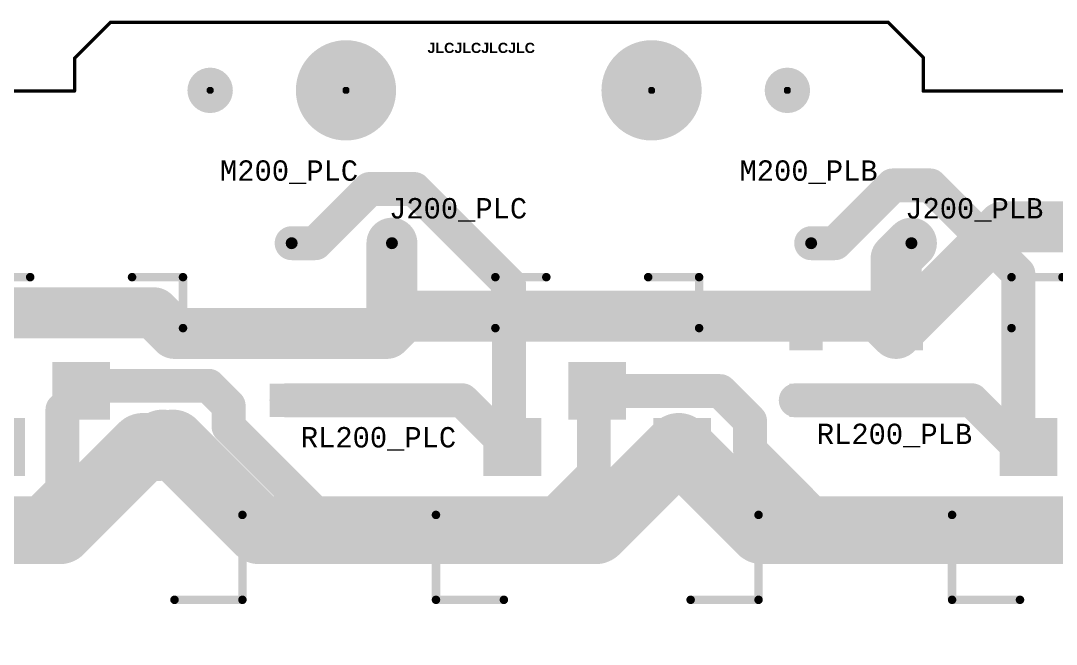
# Model space of a CAD drawing. Header units: inches. Extents: x -0.01 to 8.25, y -0.01 to 4.91.
# Drawn here: x 2.442 to 5.492, y 3.069 to 4.905 of the extents above; entities that cross this region are included whole.
import ezdxf

# ---------------------------------------------------------------- set-up
doc = ezdxf.new("R2010")
doc.units = ezdxf.units.IN
doc.header["$MEASUREMENT"] = 0
for name, color, linetype in [('Board', 6, 'Continuous'), ('Bottom Layer', 5, 'Continuous'), ('Bottom Solder', 6, 'Continuous'), ('Multi-Layer', 9, 'Continuous'), ('Pad Holes', 156, 'Continuous'), ('Top Layer', 1, 'Continuous'), ('Top Overlay', 2, 'Continuous'), ('Top Solder', 216, 'Continuous')]:
    doc.layers.add(name, color=color, linetype=linetype)
doc.styles.add('Arial_Bold', font='', dxfattribs={"height": 0.2})
doc.styles.add('Consolas', font='', dxfattribs={"height": 0.2})
doc.styles.get('Arial_Bold').set_extended_font_data('Arial', bold=True)
doc.styles.get('Consolas').set_extended_font_data('Consolas')

# ---------------------------------------------------------------- blocks, each defined once
blk = doc.blocks.new('G5RL_1A4_E_TV8_63')
at = {"layer": 'Bottom Layer'}
for points in [[(-0.0394, 0.0394), (0.0394, 0.0394), (0.0394, -0.0394), (-0.0394, -0.0394)], [(0.748, 0.0394), (0.8268, 0.0394), (0.8268, -0.0394), (0.748, -0.0394)], [(0.9449, 0.0394), (1.0236, 0.0394), (1.0236, -0.0394), (0.9449, -0.0394)], [(-0.0394, -0.2559), (0.0394, -0.2559), (0.0394, -0.3346), (-0.0394, -0.3346)], [(0.748, -0.2559), (0.8268, -0.2559), (0.8268, -0.3346), (0.748, -0.3346)], [(0.9449, -0.2559), (1.0236, -0.2559), (1.0236, -0.3346), (0.9449, -0.3346)]]:
    blk.add_hatch(color=5, dxfattribs=at).paths.add_polyline_path(points)
at = {"layer": 'Bottom Solder'}
for points in [[(-0.0494, 0.0494), (0.0494, 0.0494), (0.0494, -0.0494), (-0.0494, -0.0494)], [(0.738, 0.0494), (0.8368, 0.0494), (0.8368, -0.0494), (0.738, -0.0494)], [(0.9349, 0.0494), (1.0336, 0.0494), (1.0336, -0.0494), (0.9349, -0.0494)], [(-0.0494, -0.2459), (0.0494, -0.2459), (0.0494, -0.3446), (-0.0494, -0.3446)], [(0.738, -0.2459), (0.8368, -0.2459), (0.8368, -0.3446), (0.738, -0.3446)], [(0.9349, -0.2459), (1.0336, -0.2459), (1.0336, -0.3446), (0.9349, -0.3446)]]:
    blk.add_hatch(color=6, dxfattribs=at).paths.add_polyline_path(points)
at = {"layer": 'Multi-Layer'}
for points in [[(-0.0394, 0.0394), (0.0394, 0.0394), (0.0394, -0.0394), (-0.0394, -0.0394)], [(0.748, 0.0394), (0.8268, 0.0394), (0.8268, -0.0394), (0.748, -0.0394)], [(0.9449, 0.0394), (1.0236, 0.0394), (1.0236, -0.0394), (0.9449, -0.0394)], [(-0.0394, -0.2559), (0.0394, -0.2559), (0.0394, -0.3346), (-0.0394, -0.3346)], [(0.748, -0.2559), (0.8268, -0.2559), (0.8268, -0.3346), (0.748, -0.3346)], [(0.9449, -0.2559), (1.0236, -0.2559), (1.0236, -0.3346), (0.9449, -0.3346)]]:
    blk.add_hatch(color=9, dxfattribs=at).paths.add_polyline_path(points)
at = {"layer": 'Pad Holes'}
h = blk.add_hatch(color=7, dxfattribs=at)
edge = h.paths.add_edge_path()
edge.add_arc((0, 0), 0.0256, 0, 360)
h = blk.add_hatch(color=7, dxfattribs=at)
edge = h.paths.add_edge_path()
edge.add_arc((0.7874, 0), 0.0256, 0, 360)
h = blk.add_hatch(color=7, dxfattribs=at)
edge = h.paths.add_edge_path()
edge.add_arc((0.9843, 0), 0.0256, 0, 360)
h = blk.add_hatch(color=7, dxfattribs=at)
edge = h.paths.add_edge_path()
edge.add_arc((0, -0.2953), 0.0256, 0, 360)
h = blk.add_hatch(color=7, dxfattribs=at)
edge = h.paths.add_edge_path()
edge.add_arc((0.7874, -0.2953), 0.0256, 0, 360)
h = blk.add_hatch(color=7, dxfattribs=at)
edge = h.paths.add_edge_path()
edge.add_arc((0.9843, -0.2953), 0.0256, 0, 360)
at = {"layer": 'Top Layer'}
for points in [[(-0.0394, 0.0394), (0.0394, 0.0394), (0.0394, -0.0394), (-0.0394, -0.0394)], [(0.748, 0.0394), (0.8268, 0.0394), (0.8268, -0.0394), (0.748, -0.0394)], [(0.9449, 0.0394), (1.0236, 0.0394), (1.0236, -0.0394), (0.9449, -0.0394)], [(-0.0394, -0.2559), (0.0394, -0.2559), (0.0394, -0.3346), (-0.0394, -0.3346)], [(0.748, -0.2559), (0.8268, -0.2559), (0.8268, -0.3346), (0.748, -0.3346)], [(0.9449, -0.2559), (1.0236, -0.2559), (1.0236, -0.3346), (0.9449, -0.3346)]]:
    blk.add_hatch(color=1, dxfattribs=at).paths.add_polyline_path(points)
at = {"layer": 'Top Solder'}
for points in [[(-0.0494, 0.0494), (0.0494, 0.0494), (0.0494, -0.0494), (-0.0494, -0.0494)], [(0.738, 0.0494), (0.8368, 0.0494), (0.8368, -0.0494), (0.738, -0.0494)], [(0.9349, 0.0494), (1.0336, 0.0494), (1.0336, -0.0494), (0.9349, -0.0494)], [(-0.0494, -0.2459), (0.0494, -0.2459), (0.0494, -0.3446), (-0.0494, -0.3446)], [(0.738, -0.2459), (0.8368, -0.2459), (0.8368, -0.3446), (0.738, -0.3446)], [(0.9349, -0.2459), (1.0336, -0.2459), (1.0336, -0.3446), (0.9349, -0.3446)]]:
    blk.add_hatch(color=216, dxfattribs=at).paths.add_polyline_path(points)
blk = doc.blocks.new('G5RL_1A4_E_TV8_64')
at = {"layer": 'Bottom Layer'}
for points in [[(-0.0394, 0.0394), (0.0394, 0.0394), (0.0394, -0.0394), (-0.0394, -0.0394)], [(0.748, 0.0394), (0.8268, 0.0394), (0.8268, -0.0394), (0.748, -0.0394)], [(0.9449, 0.0394), (1.0236, 0.0394), (1.0236, -0.0394), (0.9449, -0.0394)], [(-0.0394, -0.2559), (0.0394, -0.2559), (0.0394, -0.3346), (-0.0394, -0.3346)], [(0.748, -0.2559), (0.8268, -0.2559), (0.8268, -0.3346), (0.748, -0.3346)], [(0.9449, -0.2559), (1.0236, -0.2559), (1.0236, -0.3346), (0.9449, -0.3346)]]:
    blk.add_hatch(color=5, dxfattribs=at).paths.add_polyline_path(points)
at = {"layer": 'Bottom Solder'}
for points in [[(-0.0494, 0.0494), (0.0494, 0.0494), (0.0494, -0.0494), (-0.0494, -0.0494)], [(0.738, 0.0494), (0.8368, 0.0494), (0.8368, -0.0494), (0.738, -0.0494)], [(0.9349, 0.0494), (1.0336, 0.0494), (1.0336, -0.0494), (0.9349, -0.0494)], [(-0.0494, -0.2459), (0.0494, -0.2459), (0.0494, -0.3446), (-0.0494, -0.3446)], [(0.738, -0.2459), (0.8368, -0.2459), (0.8368, -0.3446), (0.738, -0.3446)], [(0.9349, -0.2459), (1.0336, -0.2459), (1.0336, -0.3446), (0.9349, -0.3446)]]:
    blk.add_hatch(color=6, dxfattribs=at).paths.add_polyline_path(points)
at = {"layer": 'Multi-Layer'}
for points in [[(-0.0394, 0.0394), (0.0394, 0.0394), (0.0394, -0.0394), (-0.0394, -0.0394)], [(0.748, 0.0394), (0.8268, 0.0394), (0.8268, -0.0394), (0.748, -0.0394)], [(0.9449, 0.0394), (1.0236, 0.0394), (1.0236, -0.0394), (0.9449, -0.0394)], [(-0.0394, -0.2559), (0.0394, -0.2559), (0.0394, -0.3346), (-0.0394, -0.3346)], [(0.748, -0.2559), (0.8268, -0.2559), (0.8268, -0.3346), (0.748, -0.3346)], [(0.9449, -0.2559), (1.0236, -0.2559), (1.0236, -0.3346), (0.9449, -0.3346)]]:
    blk.add_hatch(color=9, dxfattribs=at).paths.add_polyline_path(points)
at = {"layer": 'Pad Holes'}
h = blk.add_hatch(color=7, dxfattribs=at)
edge = h.paths.add_edge_path()
edge.add_arc((0, 0), 0.0256, 0, 360)
h = blk.add_hatch(color=7, dxfattribs=at)
edge = h.paths.add_edge_path()
edge.add_arc((0.7874, 0), 0.0256, 0, 360)
h = blk.add_hatch(color=7, dxfattribs=at)
edge = h.paths.add_edge_path()
edge.add_arc((0.9843, 0), 0.0256, 0, 360)
h = blk.add_hatch(color=7, dxfattribs=at)
edge = h.paths.add_edge_path()
edge.add_arc((0, -0.2953), 0.0256, 0, 360)
h = blk.add_hatch(color=7, dxfattribs=at)
edge = h.paths.add_edge_path()
edge.add_arc((0.7874, -0.2953), 0.0256, 0, 360)
h = blk.add_hatch(color=7, dxfattribs=at)
edge = h.paths.add_edge_path()
edge.add_arc((0.9843, -0.2953), 0.0256, 0, 360)
at = {"layer": 'Top Layer'}
for points in [[(-0.0394, 0.0394), (0.0394, 0.0394), (0.0394, -0.0394), (-0.0394, -0.0394)], [(0.748, 0.0394), (0.8268, 0.0394), (0.8268, -0.0394), (0.748, -0.0394)], [(0.9449, 0.0394), (1.0236, 0.0394), (1.0236, -0.0394), (0.9449, -0.0394)], [(-0.0394, -0.2559), (0.0394, -0.2559), (0.0394, -0.3346), (-0.0394, -0.3346)], [(0.748, -0.2559), (0.8268, -0.2559), (0.8268, -0.3346), (0.748, -0.3346)], [(0.9449, -0.2559), (1.0236, -0.2559), (1.0236, -0.3346), (0.9449, -0.3346)]]:
    blk.add_hatch(color=1, dxfattribs=at).paths.add_polyline_path(points)
at = {"layer": 'Top Solder'}
for points in [[(-0.0494, 0.0494), (0.0494, 0.0494), (0.0494, -0.0494), (-0.0494, -0.0494)], [(0.738, 0.0494), (0.8368, 0.0494), (0.8368, -0.0494), (0.738, -0.0494)], [(0.9349, 0.0494), (1.0336, 0.0494), (1.0336, -0.0494), (0.9349, -0.0494)], [(-0.0494, -0.2459), (0.0494, -0.2459), (0.0494, -0.3446), (-0.0494, -0.3446)], [(0.738, -0.2459), (0.8368, -0.2459), (0.8368, -0.3446), (0.738, -0.3446)], [(0.9349, -0.2459), (1.0336, -0.2459), (1.0336, -0.3446), (0.9349, -0.3446)]]:
    blk.add_hatch(color=216, dxfattribs=at).paths.add_polyline_path(points)
blk = doc.blocks.new('GMOV_14___66')
at = {"layer": 'Bottom Layer'}
h = blk.add_hatch(color=5, dxfattribs=at)
edge = h.paths.add_edge_path()
edge.add_arc((0, 0), 0.0394, 0, 360)
h = blk.add_hatch(color=5, dxfattribs=at)
edge = h.paths.add_edge_path()
edge.add_arc((0.2953, 0), 0.0394, 0, 360)
at = {"layer": 'Bottom Solder'}
h = blk.add_hatch(color=6, dxfattribs=at)
edge = h.paths.add_edge_path()
edge.add_arc((0, 0), 0.0494, 0, 360)
h = blk.add_hatch(color=6, dxfattribs=at)
edge = h.paths.add_edge_path()
edge.add_arc((0.2953, 0), 0.0494, 0, 360)
at = {"layer": 'Multi-Layer'}
h = blk.add_hatch(color=9, dxfattribs=at)
edge = h.paths.add_edge_path()
edge.add_arc((0, 0), 0.0394, 0, 360)
h = blk.add_hatch(color=9, dxfattribs=at)
edge = h.paths.add_edge_path()
edge.add_arc((0.2953, 0), 0.0394, 0, 360)
at = {"layer": 'Pad Holes'}
h = blk.add_hatch(color=7, dxfattribs=at)
edge = h.paths.add_edge_path()
edge.add_arc((0, 0), 0.0177, 0, 360)
h = blk.add_hatch(color=7, dxfattribs=at)
edge = h.paths.add_edge_path()
edge.add_arc((0.2953, 0), 0.0177, 0, 360)
at = {"layer": 'Top Layer'}
h = blk.add_hatch(color=1, dxfattribs=at)
edge = h.paths.add_edge_path()
edge.add_arc((0, 0), 0.0394, 0, 360)
h = blk.add_hatch(color=1, dxfattribs=at)
edge = h.paths.add_edge_path()
edge.add_arc((0.2953, 0), 0.0394, 0, 360)
at = {"layer": 'Top Solder'}
h = blk.add_hatch(color=216, dxfattribs=at)
edge = h.paths.add_edge_path()
edge.add_arc((0, 0), 0.0494, 0, 360)
h = blk.add_hatch(color=216, dxfattribs=at)
edge = h.paths.add_edge_path()
edge.add_arc((0.2953, 0), 0.0494, 0, 360)
blk = doc.blocks.new('GMOV_14___67')
at = {"layer": 'Bottom Layer'}
h = blk.add_hatch(color=5, dxfattribs=at)
edge = h.paths.add_edge_path()
edge.add_arc((0, 0), 0.0394, 0, 360)
h = blk.add_hatch(color=5, dxfattribs=at)
edge = h.paths.add_edge_path()
edge.add_arc((0.2953, 0), 0.0394, 0, 360)
at = {"layer": 'Bottom Solder'}
h = blk.add_hatch(color=6, dxfattribs=at)
edge = h.paths.add_edge_path()
edge.add_arc((0, 0), 0.0494, 0, 360)
h = blk.add_hatch(color=6, dxfattribs=at)
edge = h.paths.add_edge_path()
edge.add_arc((0.2953, 0), 0.0494, 0, 360)
at = {"layer": 'Multi-Layer'}
h = blk.add_hatch(color=9, dxfattribs=at)
edge = h.paths.add_edge_path()
edge.add_arc((0, 0), 0.0394, 0, 360)
h = blk.add_hatch(color=9, dxfattribs=at)
edge = h.paths.add_edge_path()
edge.add_arc((0.2953, 0), 0.0394, 0, 360)
at = {"layer": 'Pad Holes'}
h = blk.add_hatch(color=7, dxfattribs=at)
edge = h.paths.add_edge_path()
edge.add_arc((0, 0), 0.0177, 0, 360)
h = blk.add_hatch(color=7, dxfattribs=at)
edge = h.paths.add_edge_path()
edge.add_arc((0.2953, 0), 0.0177, 0, 360)
at = {"layer": 'Top Layer'}
h = blk.add_hatch(color=1, dxfattribs=at)
edge = h.paths.add_edge_path()
edge.add_arc((0, 0), 0.0394, 0, 360)
h = blk.add_hatch(color=1, dxfattribs=at)
edge = h.paths.add_edge_path()
edge.add_arc((0.2953, 0), 0.0394, 0, 360)
at = {"layer": 'Top Solder'}
h = blk.add_hatch(color=216, dxfattribs=at)
edge = h.paths.add_edge_path()
edge.add_arc((0, 0), 0.0494, 0, 360)
h = blk.add_hatch(color=216, dxfattribs=at)
edge = h.paths.add_edge_path()
edge.add_arc((0.2953, 0), 0.0494, 0, 360)
blk = doc.blocks.new('3_213598_2_68')
at = {"layer": 'Bottom Layer'}
for points in [[(-0.325, 0.075), (-0.175, 0.075), (-0.175, -0.075), (-0.325, -0.075)], [(0.175, 0.075), (0.325, 0.075), (0.325, -0.075), (0.175, -0.075)], [(-0.075, -0.09), (0.075, -0.09), (0.075, -0.24), (-0.075, -0.24)]]:
    blk.add_hatch(color=5, dxfattribs=at).paths.add_polyline_path(points)
at = {"layer": 'Bottom Solder'}
for points in [[(-0.335, 0.085), (-0.165, 0.085), (-0.165, -0.085), (-0.335, -0.085)], [(0.165, 0.085), (0.335, 0.085), (0.335, -0.085), (0.165, -0.085)], [(-0.085, -0.08), (0.085, -0.08), (0.085, -0.25), (-0.085, -0.25)]]:
    blk.add_hatch(color=6, dxfattribs=at).paths.add_polyline_path(points)
at = {"layer": 'Multi-Layer'}
for points in [[(-0.325, 0.075), (-0.175, 0.075), (-0.175, -0.075), (-0.325, -0.075)], [(0.175, 0.075), (0.325, 0.075), (0.325, -0.075), (0.175, -0.075)], [(-0.075, -0.09), (0.075, -0.09), (0.075, -0.24), (-0.075, -0.24)]]:
    blk.add_hatch(color=9, dxfattribs=at).paths.add_polyline_path(points)
at = {"layer": 'Pad Holes'}
h = blk.add_hatch(color=7, dxfattribs=at)
edge = h.paths.add_edge_path()
edge.add_arc((-0.25, 0), 0.04921, 0, 360)
h = blk.add_hatch(color=7, dxfattribs=at)
edge = h.paths.add_edge_path()
edge.add_arc((0.25, 0), 0.04921, 0, 360)
h = blk.add_hatch(color=7, dxfattribs=at)
edge = h.paths.add_edge_path()
edge.add_arc((0, -0.165), 0.04921, 0, 360)
at = {"layer": 'Top Layer'}
for points in [[(-0.325, 0.075), (-0.175, 0.075), (-0.175, -0.075), (-0.325, -0.075)], [(0.175, 0.075), (0.325, 0.075), (0.325, -0.075), (0.175, -0.075)], [(-0.075, -0.09), (0.075, -0.09), (0.075, -0.24), (-0.075, -0.24)]]:
    blk.add_hatch(color=1, dxfattribs=at).paths.add_polyline_path(points)
at = {"layer": 'Top Solder'}
for points in [[(-0.335, 0.085), (-0.165, 0.085), (-0.165, -0.085), (-0.335, -0.085)], [(0.165, 0.085), (0.335, 0.085), (0.335, -0.085), (0.165, -0.085)], [(-0.085, -0.08), (0.085, -0.08), (0.085, -0.25), (-0.085, -0.25)]]:
    blk.add_hatch(color=216, dxfattribs=at).paths.add_polyline_path(points)
at = {"layer": 'Top Overlay'}
for points in [[(-0.475, 0.45, 0.025, 0.025, 0), (-0.475, 0.2, 0.025, 0.025, 0)], [(-0.275, 0.45, 0.025, 0.025, 0), (-0.475, 0.45, 0.025, 0.025, 0)], [(0.475, 0.45, 0.025, 0.025, 0), (0.275, 0.45, 0.025, 0.025, 0)], [(0.475, 0.45, 0.025, 0.025, 0), (0.475, 0.2, 0.025, 0.025, 0)], [(-0.3, -0.35, 0.025, 0.025, 0), (-0.3, -0.5, 0.025, 0.025, 0)], [(0.3, -0.35, 0.025, 0.025, 0), (0.3, -0.5, 0.025, 0.025, 0)], [(-0.15, -0.5, 0.025, 0.025, 0), (-0.3, -0.5, 0.025, 0.025, 0)], [(0.3, -0.5, 0.025, 0.025, 0), (0.15, -0.5, 0.025, 0.025, 0)]]:
    blk.add_lwpolyline(points, format="xyseb", dxfattribs=at)
for points in [[(-0.48125, 0.45, 0.0125, 0.0125, 1), (-0.46875, 0.45, 0.0125, 0.0125, 1)], [(-0.48125, 0.45, 0.0125, 0.0125, 1), (-0.46875, 0.45, 0.0125, 0.0125, 1)], [(-0.28125, 0.45, 0.0125, 0.0125, 1), (-0.26875, 0.45, 0.0125, 0.0125, 1)], [(0.26875, 0.45, 0.0125, 0.0125, 1), (0.28125, 0.45, 0.0125, 0.0125, 1)], [(0.46875, 0.45, 0.0125, 0.0125, 1), (0.48125, 0.45, 0.0125, 0.0125, 1)], [(0.46875, 0.45, 0.0125, 0.0125, 1), (0.48125, 0.45, 0.0125, 0.0125, 1)], [(-0.48125, 0.2, 0.0125, 0.0125, 1), (-0.46875, 0.2, 0.0125, 0.0125, 1)], [(0.46875, 0.2, 0.0125, 0.0125, 1), (0.48125, 0.2, 0.0125, 0.0125, 1)], [(-0.30625, -0.35, 0.0125, 0.0125, 1), (-0.29375, -0.35, 0.0125, 0.0125, 1)], [(0.29375, -0.35, 0.0125, 0.0125, 1), (0.30625, -0.35, 0.0125, 0.0125, 1)], [(-0.30625, -0.5, 0.0125, 0.0125, 1), (-0.29375, -0.5, 0.0125, 0.0125, 1)], [(-0.30625, -0.5, 0.0125, 0.0125, 1), (-0.29375, -0.5, 0.0125, 0.0125, 1)], [(-0.15625, -0.5, 0.0125, 0.0125, 1), (-0.14375, -0.5, 0.0125, 0.0125, 1)], [(0.14375, -0.5, 0.0125, 0.0125, 1), (0.15625, -0.5, 0.0125, 0.0125, 1)], [(0.29375, -0.5, 0.0125, 0.0125, 1), (0.30625, -0.5, 0.0125, 0.0125, 1)], [(0.29375, -0.5, 0.0125, 0.0125, 1), (0.30625, -0.5, 0.0125, 0.0125, 1)]]:
    blk.add_lwpolyline(points, format="xyseb", close=True, dxfattribs=at)
blk = doc.blocks.new('3_213598_2_69')
at = {"layer": 'Bottom Layer'}
for points in [[(-0.325, 0.075), (-0.175, 0.075), (-0.175, -0.075), (-0.325, -0.075)], [(0.175, 0.075), (0.325, 0.075), (0.325, -0.075), (0.175, -0.075)], [(-0.075, -0.09), (0.075, -0.09), (0.075, -0.24), (-0.075, -0.24)]]:
    blk.add_hatch(color=5, dxfattribs=at).paths.add_polyline_path(points)
at = {"layer": 'Bottom Solder'}
for points in [[(-0.335, 0.085), (-0.165, 0.085), (-0.165, -0.085), (-0.335, -0.085)], [(0.165, 0.085), (0.335, 0.085), (0.335, -0.085), (0.165, -0.085)], [(-0.085, -0.08), (0.085, -0.08), (0.085, -0.25), (-0.085, -0.25)]]:
    blk.add_hatch(color=6, dxfattribs=at).paths.add_polyline_path(points)
at = {"layer": 'Multi-Layer'}
for points in [[(-0.325, 0.075), (-0.175, 0.075), (-0.175, -0.075), (-0.325, -0.075)], [(0.175, 0.075), (0.325, 0.075), (0.325, -0.075), (0.175, -0.075)], [(-0.075, -0.09), (0.075, -0.09), (0.075, -0.24), (-0.075, -0.24)]]:
    blk.add_hatch(color=9, dxfattribs=at).paths.add_polyline_path(points)
at = {"layer": 'Pad Holes'}
h = blk.add_hatch(color=7, dxfattribs=at)
edge = h.paths.add_edge_path()
edge.add_arc((-0.25, 0), 0.04921, 0, 360)
h = blk.add_hatch(color=7, dxfattribs=at)
edge = h.paths.add_edge_path()
edge.add_arc((0.25, 0), 0.04921, 0, 360)
h = blk.add_hatch(color=7, dxfattribs=at)
edge = h.paths.add_edge_path()
edge.add_arc((0, -0.165), 0.04921, 0, 360)
at = {"layer": 'Top Layer'}
for points in [[(-0.325, 0.075), (-0.175, 0.075), (-0.175, -0.075), (-0.325, -0.075)], [(0.175, 0.075), (0.325, 0.075), (0.325, -0.075), (0.175, -0.075)], [(-0.075, -0.09), (0.075, -0.09), (0.075, -0.24), (-0.075, -0.24)]]:
    blk.add_hatch(color=1, dxfattribs=at).paths.add_polyline_path(points)
at = {"layer": 'Top Solder'}
for points in [[(-0.335, 0.085), (-0.165, 0.085), (-0.165, -0.085), (-0.335, -0.085)], [(0.165, 0.085), (0.335, 0.085), (0.335, -0.085), (0.165, -0.085)], [(-0.085, -0.08), (0.085, -0.08), (0.085, -0.25), (-0.085, -0.25)]]:
    blk.add_hatch(color=216, dxfattribs=at).paths.add_polyline_path(points)
at = {"layer": 'Top Overlay'}
for points in [[(-0.275, 0.45, 0.025, 0.025, 0), (-0.475, 0.45, 0.025, 0.025, 0)], [(-0.475, 0.45, 0.025, 0.025, 0), (-0.475, 0.2, 0.025, 0.025, 0)], [(0.475, 0.45, 0.025, 0.025, 0), (0.275, 0.45, 0.025, 0.025, 0)], [(0.475, 0.45, 0.025, 0.025, 0), (0.475, 0.2, 0.025, 0.025, 0)], [(-0.3, -0.35, 0.025, 0.025, 0), (-0.3, -0.5, 0.025, 0.025, 0)], [(0.3, -0.35, 0.025, 0.025, 0), (0.3, -0.5, 0.025, 0.025, 0)], [(-0.15, -0.5, 0.025, 0.025, 0), (-0.3, -0.5, 0.025, 0.025, 0)], [(0.3, -0.5, 0.025, 0.025, 0), (0.15, -0.5, 0.025, 0.025, 0)]]:
    blk.add_lwpolyline(points, format="xyseb", dxfattribs=at)
for points in [[(-0.48125, 0.45, 0.0125, 0.0125, 1), (-0.46875, 0.45, 0.0125, 0.0125, 1)], [(-0.48125, 0.45, 0.0125, 0.0125, 1), (-0.46875, 0.45, 0.0125, 0.0125, 1)], [(-0.28125, 0.45, 0.0125, 0.0125, 1), (-0.26875, 0.45, 0.0125, 0.0125, 1)], [(0.26875, 0.45, 0.0125, 0.0125, 1), (0.28125, 0.45, 0.0125, 0.0125, 1)], [(0.46875, 0.45, 0.0125, 0.0125, 1), (0.48125, 0.45, 0.0125, 0.0125, 1)], [(0.46875, 0.45, 0.0125, 0.0125, 1), (0.48125, 0.45, 0.0125, 0.0125, 1)], [(-0.48125, 0.2, 0.0125, 0.0125, 1), (-0.46875, 0.2, 0.0125, 0.0125, 1)], [(0.46875, 0.2, 0.0125, 0.0125, 1), (0.48125, 0.2, 0.0125, 0.0125, 1)], [(-0.30625, -0.35, 0.0125, 0.0125, 1), (-0.29375, -0.35, 0.0125, 0.0125, 1)], [(0.29375, -0.35, 0.0125, 0.0125, 1), (0.30625, -0.35, 0.0125, 0.0125, 1)], [(-0.30625, -0.5, 0.0125, 0.0125, 1), (-0.29375, -0.5, 0.0125, 0.0125, 1)], [(-0.30625, -0.5, 0.0125, 0.0125, 1), (-0.29375, -0.5, 0.0125, 0.0125, 1)], [(-0.15625, -0.5, 0.0125, 0.0125, 1), (-0.14375, -0.5, 0.0125, 0.0125, 1)], [(0.14375, -0.5, 0.0125, 0.0125, 1), (0.15625, -0.5, 0.0125, 0.0125, 1)], [(0.29375, -0.5, 0.0125, 0.0125, 1), (0.30625, -0.5, 0.0125, 0.0125, 1)], [(0.29375, -0.5, 0.0125, 0.0125, 1), (0.30625, -0.5, 0.0125, 0.0125, 1)]]:
    blk.add_lwpolyline(points, format="xyseb", close=True, dxfattribs=at)
blk = doc.blocks.new('3_213598_2_70')
at = {"layer": 'Bottom Layer'}
for points in [[(-0.325, 0.075), (-0.175, 0.075), (-0.175, -0.075), (-0.325, -0.075)], [(0.175, 0.075), (0.325, 0.075), (0.325, -0.075), (0.175, -0.075)], [(-0.075, -0.09), (0.075, -0.09), (0.075, -0.24), (-0.075, -0.24)]]:
    blk.add_hatch(color=5, dxfattribs=at).paths.add_polyline_path(points)
at = {"layer": 'Bottom Solder'}
for points in [[(-0.335, 0.085), (-0.165, 0.085), (-0.165, -0.085), (-0.335, -0.085)], [(0.165, 0.085), (0.335, 0.085), (0.335, -0.085), (0.165, -0.085)], [(-0.085, -0.08), (0.085, -0.08), (0.085, -0.25), (-0.085, -0.25)]]:
    blk.add_hatch(color=6, dxfattribs=at).paths.add_polyline_path(points)
at = {"layer": 'Multi-Layer'}
for points in [[(-0.325, 0.075), (-0.175, 0.075), (-0.175, -0.075), (-0.325, -0.075)], [(0.175, 0.075), (0.325, 0.075), (0.325, -0.075), (0.175, -0.075)], [(-0.075, -0.09), (0.075, -0.09), (0.075, -0.24), (-0.075, -0.24)]]:
    blk.add_hatch(color=9, dxfattribs=at).paths.add_polyline_path(points)
at = {"layer": 'Pad Holes'}
h = blk.add_hatch(color=7, dxfattribs=at)
edge = h.paths.add_edge_path()
edge.add_arc((-0.25, 0), 0.04921, 0, 360)
h = blk.add_hatch(color=7, dxfattribs=at)
edge = h.paths.add_edge_path()
edge.add_arc((0.25, 0), 0.04921, 0, 360)
h = blk.add_hatch(color=7, dxfattribs=at)
edge = h.paths.add_edge_path()
edge.add_arc((0, -0.165), 0.04921, 0, 360)
at = {"layer": 'Top Layer'}
for points in [[(-0.325, 0.075), (-0.175, 0.075), (-0.175, -0.075), (-0.325, -0.075)], [(0.175, 0.075), (0.325, 0.075), (0.325, -0.075), (0.175, -0.075)], [(-0.075, -0.09), (0.075, -0.09), (0.075, -0.24), (-0.075, -0.24)]]:
    blk.add_hatch(color=1, dxfattribs=at).paths.add_polyline_path(points)
at = {"layer": 'Top Solder'}
for points in [[(-0.335, 0.085), (-0.165, 0.085), (-0.165, -0.085), (-0.335, -0.085)], [(0.165, 0.085), (0.335, 0.085), (0.335, -0.085), (0.165, -0.085)], [(-0.085, -0.08), (0.085, -0.08), (0.085, -0.25), (-0.085, -0.25)]]:
    blk.add_hatch(color=216, dxfattribs=at).paths.add_polyline_path(points)
at = {"layer": 'Top Overlay'}
for points in [[(-0.475, 0.45, 0.025, 0.025, 0), (-0.475, 0.2, 0.025, 0.025, 0)], [(-0.275, 0.45, 0.025, 0.025, 0), (-0.475, 0.45, 0.025, 0.025, 0)], [(0.475, 0.45, 0.025, 0.025, 0), (0.275, 0.45, 0.025, 0.025, 0)], [(0.475, 0.45, 0.025, 0.025, 0), (0.475, 0.2, 0.025, 0.025, 0)], [(-0.3, -0.35, 0.025, 0.025, 0), (-0.3, -0.5, 0.025, 0.025, 0)], [(0.3, -0.35, 0.025, 0.025, 0), (0.3, -0.5, 0.025, 0.025, 0)], [(-0.15, -0.5, 0.025, 0.025, 0), (-0.3, -0.5, 0.025, 0.025, 0)], [(0.3, -0.5, 0.025, 0.025, 0), (0.15, -0.5, 0.025, 0.025, 0)]]:
    blk.add_lwpolyline(points, format="xyseb", dxfattribs=at)
for points in [[(-0.48125, 0.45, 0.0125, 0.0125, 1), (-0.46875, 0.45, 0.0125, 0.0125, 1)], [(-0.48125, 0.45, 0.0125, 0.0125, 1), (-0.46875, 0.45, 0.0125, 0.0125, 1)], [(-0.28125, 0.45, 0.0125, 0.0125, 1), (-0.26875, 0.45, 0.0125, 0.0125, 1)], [(0.26875, 0.45, 0.0125, 0.0125, 1), (0.28125, 0.45, 0.0125, 0.0125, 1)], [(0.46875, 0.45, 0.0125, 0.0125, 1), (0.48125, 0.45, 0.0125, 0.0125, 1)], [(0.46875, 0.45, 0.0125, 0.0125, 1), (0.48125, 0.45, 0.0125, 0.0125, 1)], [(-0.48125, 0.2, 0.0125, 0.0125, 1), (-0.46875, 0.2, 0.0125, 0.0125, 1)], [(0.46875, 0.2, 0.0125, 0.0125, 1), (0.48125, 0.2, 0.0125, 0.0125, 1)], [(-0.30625, -0.35, 0.0125, 0.0125, 1), (-0.29375, -0.35, 0.0125, 0.0125, 1)], [(0.29375, -0.35, 0.0125, 0.0125, 1), (0.30625, -0.35, 0.0125, 0.0125, 1)], [(-0.30625, -0.5, 0.0125, 0.0125, 1), (-0.29375, -0.5, 0.0125, 0.0125, 1)], [(-0.30625, -0.5, 0.0125, 0.0125, 1), (-0.29375, -0.5, 0.0125, 0.0125, 1)], [(-0.15625, -0.5, 0.0125, 0.0125, 1), (-0.14375, -0.5, 0.0125, 0.0125, 1)], [(0.14375, -0.5, 0.0125, 0.0125, 1), (0.15625, -0.5, 0.0125, 0.0125, 1)], [(0.29375, -0.5, 0.0125, 0.0125, 1), (0.30625, -0.5, 0.0125, 0.0125, 1)], [(0.29375, -0.5, 0.0125, 0.0125, 1), (0.30625, -0.5, 0.0125, 0.0125, 1)]]:
    blk.add_lwpolyline(points, format="xyseb", close=True, dxfattribs=at)

msp = doc.modelspace()

# ---------------------------------------------------------------- hatches: boundary and pattern name
at = {"layer": 'Bottom Solder'}
for points in [[(3.005, 4.71), (2.995, 4.71), (2.99, 4.705), (2.99, 4.695), (2.995, 4.69), (3.005, 4.69), (3.01, 4.695), (3.01, 4.705)], [(3.405, 4.71), (3.395, 4.71), (3.39, 4.705), (3.39, 4.695), (3.395, 4.69), (3.405, 4.69), (3.41, 4.695), (3.41, 4.705)], [(4.305, 4.71), (4.295, 4.71), (4.29, 4.705), (4.29, 4.695), (4.295, 4.69), (4.305, 4.69), (4.31, 4.695), (4.31, 4.705)], [(4.705, 4.71), (4.695, 4.71), (4.69, 4.705), (4.69, 4.695), (4.695, 4.69), (4.705, 4.69), (4.71, 4.695), (4.71, 4.705)]]:
    msp.add_hatch(color=6, dxfattribs=at).paths.add_polyline_path(points)
at = {"layer": 'Pad Holes'}
h = msp.add_hatch(color=7, dxfattribs=at)
edge = h.paths.add_edge_path()
edge.add_arc((3.4, 4.7), 0.1476, 0, 360)
h = msp.add_hatch(color=7, dxfattribs=at)
edge = h.paths.add_edge_path()
edge.add_arc((4.3, 4.7), 0.1476, 0, 360)
h = msp.add_hatch(color=7, dxfattribs=at)
edge = h.paths.add_edge_path()
edge.add_arc((3, 4.7), 0.0669, 0, 360)
h = msp.add_hatch(color=7, dxfattribs=at)
edge = h.paths.add_edge_path()
edge.add_arc((4.7, 4.7), 0.0669, 0, 360)
at = {"layer": 'Top Solder'}
for points in [[(3.005, 4.71), (2.995, 4.71), (2.99, 4.705), (2.99, 4.695), (2.995, 4.69), (3.005, 4.69), (3.01, 4.695), (3.01, 4.705)], [(3.405, 4.71), (3.395, 4.71), (3.39, 4.705), (3.39, 4.695), (3.395, 4.69), (3.405, 4.69), (3.41, 4.695), (3.41, 4.705)], [(4.305, 4.71), (4.295, 4.71), (4.29, 4.705), (4.29, 4.695), (4.295, 4.69), (4.305, 4.69), (4.31, 4.695), (4.31, 4.705)], [(4.705, 4.71), (4.695, 4.71), (4.69, 4.705), (4.69, 4.695), (4.695, 4.69), (4.705, 4.69), (4.71, 4.695), (4.71, 4.705)]]:
    msp.add_hatch(color=216, dxfattribs=at).paths.add_polyline_path(points)

# ---------------------------------------------------------------- linework, layer by layer
at = {"layer": 'Board'}
for points in [[(2.6006, 4.7945, 0.01, 0.01, 0), (2.7061, 4.9, 0.01, 0.01, 0)], [(2.7061, 4.9, 0.01, 0.01, 0), (4.997, 4.9, 0.01, 0.01, 0)], [(4.997, 4.9, 0.01, 0.01, 0), (5.1, 4.797, 0.01, 0.01, 0)], [(2.6006, 4.6984, 0.01, 0.01, 0), (2.6006, 4.7945, 0.01, 0.01, 0)], [(5.1, 4.6978, 0.01, 0.01, 0), (5.1, 4.797, 0.01, 0.01, 0)], [(2.1, 4.6978, 0.01, 0.01, 0), (2.6, 4.6978, 0.01, 0.01, 0)], [(2.6, 4.6978, 0.01, 0.01, 0), (2.6006, 4.6984, 0.01, 0.01, 0)], [(5.1, 4.6978, 0.01, 0.01, 0), (5.6, 4.6978, 0.01, 0.01, 0)]]:
    msp.add_lwpolyline(points, format="xyseb", dxfattribs=at)
for points in [[(2.7036, 4.9, 0.005, 0.005, 1), (2.7086, 4.9, 0.005, 0.005, 1)], [(2.7036, 4.9, 0.005, 0.005, 1), (2.7086, 4.9, 0.005, 0.005, 1)], [(4.9945, 4.9, 0.005, 0.005, 1), (4.9995, 4.9, 0.005, 0.005, 1)], [(4.9945, 4.9, 0.005, 0.005, 1), (4.9995, 4.9, 0.005, 0.005, 1)], [(2.5981, 4.7945, 0.005, 0.005, 1), (2.6031, 4.7945, 0.005, 0.005, 1)], [(2.5981, 4.7945, 0.005, 0.005, 1), (2.6031, 4.7945, 0.005, 0.005, 1)], [(5.0975, 4.797, 0.005, 0.005, 1), (5.1025, 4.797, 0.005, 0.005, 1)], [(5.0975, 4.797, 0.005, 0.005, 1), (5.1025, 4.797, 0.005, 0.005, 1)], [(2.5975, 4.6978, 0.005, 0.005, 1), (2.6025, 4.6978, 0.005, 0.005, 1)], [(2.5975, 4.6978, 0.005, 0.005, 1), (2.6025, 4.6978, 0.005, 0.005, 1)], [(2.5981, 4.6984, 0.005, 0.005, 1), (2.6031, 4.6984, 0.005, 0.005, 1)], [(2.5981, 4.6984, 0.005, 0.005, 1), (2.6031, 4.6984, 0.005, 0.005, 1)], [(5.0975, 4.6978, 0.005, 0.005, 1), (5.1025, 4.6978, 0.005, 0.005, 1)], [(5.0975, 4.6978, 0.005, 0.005, 1), (5.1025, 4.6978, 0.005, 0.005, 1)]]:
    msp.add_lwpolyline(points, format="xyseb", close=True, dxfattribs=at)
at = {"layer": 'Bottom Layer'}
for points in [[(5.02, 3.9843, 0.15, 0.15, 0), (5.3335, 4.2978, 0.15, 0.15, 0)], [(5.3335, 4.2978, 0.15, 0.15, 0), (6.3761, 4.2978, 0.15, 0.15, 0)], [(3.5353, 3.9995, 0.15, 0.15, 0), (3.5353, 4.25, 0.15, 0.15, 0)], [(5.02, 4.2047, 0.15, 0.15, 0), (5.0653, 4.25, 0.15, 0.15, 0)], [(5.02, 3.9843, 0.15, 0.15, 0), (5.02, 4.2047, 0.15, 0.15, 0)], [(2.0707, 4.045, 0.15, 0.15, 0), (2.8345, 4.045, 0.15, 0.15, 0)], [(2.8345, 4.045, 0.15, 0.15, 0), (2.8952, 3.9843, 0.15, 0.15, 0)], [(3.5353, 3.9995, 0.15, 0.15, 0), (3.5707, 4.035, 0.15, 0.15, 0)], [(3.5707, 4.035, 0.15, 0.15, 0), (4.9693, 4.035, 0.15, 0.15, 0)], [(4.9693, 4.035, 0.15, 0.15, 0), (5.02, 3.9843, 0.15, 0.15, 0)], [(2.8952, 3.9843, 0.15, 0.15, 0), (3.2247, 3.9843, 0.15, 0.15, 0)], [(3.2247, 3.9843, 0.15, 0.15, 0), (3.52, 3.9843, 0.15, 0.15, 0)], [(3.52, 3.9843, 0.15, 0.15, 0), (3.5353, 3.9995, 0.15, 0.15, 0)], [(3.2247, 3.7874, 0.1, 0.1, 0), (3.52, 3.7874, 0.1, 0.1, 0)], [(3.52, 3.7874, 0.1, 0.1, 0), (3.7426, 3.7874, 0.1, 0.1, 0)], [(3.7426, 3.7874, 0.1, 0.1, 0), (3.88, 3.65, 0.1, 0.1, 0)], [(4.7247, 3.7874, 0.1, 0.1, 0), (5.02, 3.7874, 0.1, 0.1, 0)], [(5.02, 3.7874, 0.1, 0.1, 0), (5.2434, 3.7874, 0.1, 0.1, 0)], [(5.2434, 3.7874, 0.1, 0.1, 0), (5.38, 3.6508, 0.1, 0.1, 0)], [(2.85, 3.65, 0.2, 0.2, 0), (2.86, 3.66, 0.2, 0.2, 0)], [(2.89, 3.66, 0.2, 0.2, 0), (3.145, 3.405, 0.2, 0.2, 0)], [(2.5571, 3.405, 0.2, 0.2, 0), (2.8021, 3.65, 0.2, 0.2, 0)], [(2.8021, 3.65, 0.2, 0.2, 0), (2.85, 3.65, 0.2, 0.2, 0)], [(4.135, 3.405, 0.2, 0.2, 0), (4.38, 3.65, 0.2, 0.2, 0)], [(4.38, 3.65, 0.2, 0.2, 0), (4.625, 3.405, 0.2, 0.2, 0)], [(1.778, 3.405, 0.2, 0.2, 0), (2.5571, 3.405, 0.2, 0.2, 0)], [(3.145, 3.405, 0.2, 0.2, 0), (4.135, 3.405, 0.2, 0.2, 0)], [(4.625, 3.405, 0.2, 0.2, 0), (5.6342, 3.405, 0.2, 0.2, 0)]]:
    msp.add_lwpolyline(points, format="xyseb", dxfattribs=at)
for points in [[(5.296, 4.2978, 0.075, 0.075, 1), (5.371, 4.2978, 0.075, 0.075, 1)], [(5.296, 4.2978, 0.075, 0.075, 1), (5.371, 4.2978, 0.075, 0.075, 1)], [(3.4978, 4.25, 0.075, 0.075, 1), (3.5728, 4.25, 0.075, 0.075, 1)], [(5.0278, 4.25, 0.075, 0.075, 1), (5.1028, 4.25, 0.075, 0.075, 1)], [(4.9825, 4.2047, 0.075, 0.075, 1), (5.0575, 4.2047, 0.075, 0.075, 1)], [(4.9825, 4.2047, 0.075, 0.075, 1), (5.0575, 4.2047, 0.075, 0.075, 1)], [(2.797, 4.045, 0.075, 0.075, 1), (2.872, 4.045, 0.075, 0.075, 1)], [(2.797, 4.045, 0.075, 0.075, 1), (2.872, 4.045, 0.075, 0.075, 1)], [(3.5332, 4.035, 0.075, 0.075, 1), (3.6082, 4.035, 0.075, 0.075, 1)], [(3.5332, 4.035, 0.075, 0.075, 1), (3.6082, 4.035, 0.075, 0.075, 1)], [(4.9318, 4.035, 0.075, 0.075, 1), (5.0068, 4.035, 0.075, 0.075, 1)], [(4.9318, 4.035, 0.075, 0.075, 1), (5.0068, 4.035, 0.075, 0.075, 1)], [(2.8577, 3.9843, 0.075, 0.075, 1), (2.9327, 3.9843, 0.075, 0.075, 1)], [(2.8577, 3.9843, 0.075, 0.075, 1), (2.9327, 3.9843, 0.075, 0.075, 1)], [(3.1872, 3.9843, 0.075, 0.075, 1), (3.2622, 3.9843, 0.075, 0.075, 1)], [(3.1872, 3.9843, 0.075, 0.075, 1), (3.2622, 3.9843, 0.075, 0.075, 1)], [(3.4825, 3.9843, 0.075, 0.075, 1), (3.5575, 3.9843, 0.075, 0.075, 1)], [(3.4825, 3.9843, 0.075, 0.075, 1), (3.5575, 3.9843, 0.075, 0.075, 1)], [(3.4978, 3.9995, 0.075, 0.075, 1), (3.5728, 3.9995, 0.075, 0.075, 1)], [(3.4978, 3.9995, 0.075, 0.075, 1), (3.5728, 3.9995, 0.075, 0.075, 1)], [(3.4978, 3.9995, 0.075, 0.075, 1), (3.5728, 3.9995, 0.075, 0.075, 1)], [(4.9825, 3.9843, 0.075, 0.075, 1), (5.0575, 3.9843, 0.075, 0.075, 1)], [(4.9825, 3.9843, 0.075, 0.075, 1), (5.0575, 3.9843, 0.075, 0.075, 1)], [(4.9825, 3.9843, 0.075, 0.075, 1), (5.0575, 3.9843, 0.075, 0.075, 1)], [(3.1997, 3.7874, 0.05, 0.05, 1), (3.2497, 3.7874, 0.05, 0.05, 1)], [(3.495, 3.7874, 0.05, 0.05, 1), (3.545, 3.7874, 0.05, 0.05, 1)], [(3.495, 3.7874, 0.05, 0.05, 1), (3.545, 3.7874, 0.05, 0.05, 1)], [(3.7176, 3.7874, 0.05, 0.05, 1), (3.7676, 3.7874, 0.05, 0.05, 1)], [(3.7176, 3.7874, 0.05, 0.05, 1), (3.7676, 3.7874, 0.05, 0.05, 1)], [(4.6997, 3.7874, 0.05, 0.05, 1), (4.7497, 3.7874, 0.05, 0.05, 1)], [(4.995, 3.7874, 0.05, 0.05, 1), (5.045, 3.7874, 0.05, 0.05, 1)], [(4.995, 3.7874, 0.05, 0.05, 1), (5.045, 3.7874, 0.05, 0.05, 1)], [(5.2184, 3.7874, 0.05, 0.05, 1), (5.2684, 3.7874, 0.05, 0.05, 1)], [(5.2184, 3.7874, 0.05, 0.05, 1), (5.2684, 3.7874, 0.05, 0.05, 1)], [(2.81, 3.66, 0.1, 0.1, 1), (2.91, 3.66, 0.1, 0.1, 1)], [(2.84, 3.66, 0.1, 0.1, 1), (2.94, 3.66, 0.1, 0.1, 1)], [(2.7521, 3.65, 0.1, 0.1, 1), (2.8521, 3.65, 0.1, 0.1, 1)], [(2.7521, 3.65, 0.1, 0.1, 1), (2.8521, 3.65, 0.1, 0.1, 1)], [(2.8, 3.65, 0.1, 0.1, 1), (2.9, 3.65, 0.1, 0.1, 1)], [(2.8, 3.65, 0.1, 0.1, 1), (2.9, 3.65, 0.1, 0.1, 1)], [(4.33, 3.65, 0.1, 0.1, 1), (4.43, 3.65, 0.1, 0.1, 1)], [(4.33, 3.65, 0.1, 0.1, 1), (4.43, 3.65, 0.1, 0.1, 1)], [(3.855, 3.65, 0.05, 0.05, 1), (3.905, 3.65, 0.05, 0.05, 1)], [(5.355, 3.6508, 0.05, 0.05, 1), (5.405, 3.6508, 0.05, 0.05, 1)], [(2.5071, 3.405, 0.1, 0.1, 1), (2.6071, 3.405, 0.1, 0.1, 1)], [(2.5071, 3.405, 0.1, 0.1, 1), (2.6071, 3.405, 0.1, 0.1, 1)], [(3.095, 3.405, 0.1, 0.1, 1), (3.195, 3.405, 0.1, 0.1, 1)], [(3.095, 3.405, 0.1, 0.1, 1), (3.195, 3.405, 0.1, 0.1, 1)], [(4.085, 3.405, 0.1, 0.1, 1), (4.185, 3.405, 0.1, 0.1, 1)], [(4.085, 3.405, 0.1, 0.1, 1), (4.185, 3.405, 0.1, 0.1, 1)], [(4.575, 3.405, 0.1, 0.1, 1), (4.675, 3.405, 0.1, 0.1, 1)], [(4.575, 3.405, 0.1, 0.1, 1), (4.675, 3.405, 0.1, 0.1, 1)]]:
    msp.add_lwpolyline(points, format="xyseb", close=True, dxfattribs=at)
at = {"layer": 'Top Layer'}
for points in [[(3.3099, 4.25, 0.1, 0.1, 0), (3.4693, 4.4094, 0.1, 0.1, 0)], [(3.4693, 4.4094, 0.1, 0.1, 0), (3.6013, 4.4094, 0.1, 0.1, 0)], [(3.6013, 4.4094, 0.1, 0.1, 0), (3.88, 4.1307, 0.1, 0.1, 0)], [(4.8399, 4.25, 0.1, 0.1, 0), (5.0099, 4.42, 0.1, 0.1, 0)], [(5.0099, 4.42, 0.1, 0.1, 0), (5.1207, 4.42, 0.1, 0.1, 0)], [(5.1207, 4.42, 0.1, 0.1, 0), (5.38, 4.1607, 0.1, 0.1, 0)], [(3.24, 4.25, 0.1, 0.1, 0), (3.3099, 4.25, 0.1, 0.1, 0)], [(4.77, 4.25, 0.1, 0.1, 0), (4.8399, 4.25, 0.1, 0.1, 0)], [(5.38, 3.6508, 0.1, 0.1, 0), (5.38, 4.1607, 0.1, 0.1, 0)], [(3.88, 3.65, 0.1, 0.1, 0), (3.88, 4.1307, 0.1, 0.1, 0)], [(2.565, 3.76, 0.1, 0.1, 0), (2.635, 3.83, 0.1, 0.1, 0)], [(2.635, 3.83, 0.1, 0.1, 0), (2.9958, 3.83, 0.1, 0.1, 0)], [(2.9958, 3.83, 0.1, 0.1, 0), (3.0544, 3.7714, 0.1, 0.1, 0)], [(4.13, 3.57, 0.1, 0.1, 0), (4.13, 3.8144, 0.1, 0.1, 0)], [(4.1306, 3.8144, 0.1, 0.1, 0), (4.502, 3.8144, 0.1, 0.1, 0)], [(4.502, 3.8144, 0.1, 0.1, 0), (4.59, 3.7264, 0.1, 0.1, 0)], [(3.0544, 3.7093, 0.1, 0.1, 0), (3.0544, 3.7714, 0.1, 0.1, 0)], [(2.565, 3.5253, 0.1, 0.1, 0), (2.565, 3.76, 0.1, 0.1, 0)], [(3.0544, 3.7093, 0.1, 0.1, 0), (3.3087, 3.455, 0.1, 0.1, 0)], [(4.59, 3.64, 0.1, 0.1, 0), (4.59, 3.7264, 0.1, 0.1, 0)], [(4.59, 3.64, 0.1, 0.1, 0), (4.79, 3.44, 0.1, 0.1, 0)], [(4.015, 3.455, 0.1, 0.1, 0), (4.13, 3.57, 0.1, 0.1, 0)], [(2.4947, 3.455, 0.1, 0.1, 0), (2.565, 3.5253, 0.1, 0.1, 0)], [(1.645, 3.455, 0.1, 0.1, 0), (2.4947, 3.455, 0.1, 0.1, 0)], [(3.3087, 3.455, 0.1, 0.1, 0), (4.015, 3.455, 0.1, 0.1, 0)], [(4.79, 3.44, 0.1, 0.1, 0), (5.6014, 3.44, 0.1, 0.1, 0)]]:
    msp.add_lwpolyline(points, format="xyseb", dxfattribs=at)
for points in [[(3.4443, 4.4094, 0.05, 0.05, 1), (3.4943, 4.4094, 0.05, 0.05, 1)], [(3.4443, 4.4094, 0.05, 0.05, 1), (3.4943, 4.4094, 0.05, 0.05, 1)], [(3.5763, 4.4094, 0.05, 0.05, 1), (3.6263, 4.4094, 0.05, 0.05, 1)], [(3.5763, 4.4094, 0.05, 0.05, 1), (3.6263, 4.4094, 0.05, 0.05, 1)], [(4.9849, 4.42, 0.05, 0.05, 1), (5.0349, 4.42, 0.05, 0.05, 1)], [(4.9849, 4.42, 0.05, 0.05, 1), (5.0349, 4.42, 0.05, 0.05, 1)], [(5.0957, 4.42, 0.05, 0.05, 1), (5.1457, 4.42, 0.05, 0.05, 1)], [(5.0957, 4.42, 0.05, 0.05, 1), (5.1457, 4.42, 0.05, 0.05, 1)], [(3.215, 4.25, 0.05, 0.05, 1), (3.265, 4.25, 0.05, 0.05, 1)], [(3.2849, 4.25, 0.05, 0.05, 1), (3.3349, 4.25, 0.05, 0.05, 1)], [(3.2849, 4.25, 0.05, 0.05, 1), (3.3349, 4.25, 0.05, 0.05, 1)], [(4.745, 4.25, 0.05, 0.05, 1), (4.795, 4.25, 0.05, 0.05, 1)], [(4.8149, 4.25, 0.05, 0.05, 1), (4.8649, 4.25, 0.05, 0.05, 1)], [(4.8149, 4.25, 0.05, 0.05, 1), (4.8649, 4.25, 0.05, 0.05, 1)], [(5.355, 4.1607, 0.05, 0.05, 1), (5.405, 4.1607, 0.05, 0.05, 1)], [(5.355, 4.1607, 0.05, 0.05, 1), (5.405, 4.1607, 0.05, 0.05, 1)], [(3.855, 4.1307, 0.05, 0.05, 1), (3.905, 4.1307, 0.05, 0.05, 1)], [(3.855, 4.1307, 0.05, 0.05, 1), (3.905, 4.1307, 0.05, 0.05, 1)], [(2.61, 3.83, 0.05, 0.05, 1), (2.66, 3.83, 0.05, 0.05, 1)], [(2.61, 3.83, 0.05, 0.05, 1), (2.66, 3.83, 0.05, 0.05, 1)], [(2.9708, 3.83, 0.05, 0.05, 1), (3.0208, 3.83, 0.05, 0.05, 1)], [(2.9708, 3.83, 0.05, 0.05, 1), (3.0208, 3.83, 0.05, 0.05, 1)], [(4.105, 3.8144, 0.05, 0.05, 1), (4.155, 3.8144, 0.05, 0.05, 1)], [(4.1056, 3.8144, 0.05, 0.05, 1), (4.1556, 3.8144, 0.05, 0.05, 1)], [(4.477, 3.8144, 0.05, 0.05, 1), (4.527, 3.8144, 0.05, 0.05, 1)], [(4.477, 3.8144, 0.05, 0.05, 1), (4.527, 3.8144, 0.05, 0.05, 1)], [(3.0294, 3.7714, 0.05, 0.05, 1), (3.0794, 3.7714, 0.05, 0.05, 1)], [(3.0294, 3.7714, 0.05, 0.05, 1), (3.0794, 3.7714, 0.05, 0.05, 1)], [(2.54, 3.76, 0.05, 0.05, 1), (2.59, 3.76, 0.05, 0.05, 1)], [(2.54, 3.76, 0.05, 0.05, 1), (2.59, 3.76, 0.05, 0.05, 1)], [(3.0294, 3.7093, 0.05, 0.05, 1), (3.0794, 3.7093, 0.05, 0.05, 1)], [(3.0294, 3.7093, 0.05, 0.05, 1), (3.0794, 3.7093, 0.05, 0.05, 1)], [(4.565, 3.7264, 0.05, 0.05, 1), (4.615, 3.7264, 0.05, 0.05, 1)], [(4.565, 3.7264, 0.05, 0.05, 1), (4.615, 3.7264, 0.05, 0.05, 1)], [(3.855, 3.65, 0.05, 0.05, 1), (3.905, 3.65, 0.05, 0.05, 1)], [(5.355, 3.6508, 0.05, 0.05, 1), (5.405, 3.6508, 0.05, 0.05, 1)], [(4.565, 3.64, 0.05, 0.05, 1), (4.615, 3.64, 0.05, 0.05, 1)], [(4.565, 3.64, 0.05, 0.05, 1), (4.615, 3.64, 0.05, 0.05, 1)], [(4.105, 3.57, 0.05, 0.05, 1), (4.155, 3.57, 0.05, 0.05, 1)], [(4.105, 3.57, 0.05, 0.05, 1), (4.155, 3.57, 0.05, 0.05, 1)], [(2.54, 3.5253, 0.05, 0.05, 1), (2.59, 3.5253, 0.05, 0.05, 1)], [(2.54, 3.5253, 0.05, 0.05, 1), (2.59, 3.5253, 0.05, 0.05, 1)], [(2.4697, 3.455, 0.05, 0.05, 1), (2.5197, 3.455, 0.05, 0.05, 1)], [(2.4697, 3.455, 0.05, 0.05, 1), (2.5197, 3.455, 0.05, 0.05, 1)], [(3.2837, 3.455, 0.05, 0.05, 1), (3.3337, 3.455, 0.05, 0.05, 1)], [(3.2837, 3.455, 0.05, 0.05, 1), (3.3337, 3.455, 0.05, 0.05, 1)], [(3.99, 3.455, 0.05, 0.05, 1), (4.04, 3.455, 0.05, 0.05, 1)], [(3.99, 3.455, 0.05, 0.05, 1), (4.04, 3.455, 0.05, 0.05, 1)], [(4.765, 3.44, 0.05, 0.05, 1), (4.815, 3.44, 0.05, 0.05, 1)], [(4.765, 3.44, 0.05, 0.05, 1), (4.815, 3.44, 0.05, 0.05, 1)]]:
    msp.add_lwpolyline(points, format="xyseb", close=True, dxfattribs=at)

# ---------------------------------------------------------------- block references
for name, p, rotation in [('GMOV_14___66', (3.5353, 4.25), 180), ('GMOV_14___67', (5.0653, 4.25), 180), ('3_213598_2_68', (2.62, 3.65), 180), ('3_213598_2_69', (4.14, 3.65), 180), ('3_213598_2_70', (5.66, 3.65), 180), ('G5RL_1A4_E_TV8_63', (3.2247, 3), 90), ('G5RL_1A4_E_TV8_64', (4.7547, 3), 90)]:
    msp.add_blockref(name, p, dxfattribs=dict(rotation=rotation))

# ---------------------------------------------------------------- texts
at = {"layer": 'Top Overlay'}
for s, height, style, p in [('JLCJLCJLCJLC', 0.03, 'Arial_Bold', (3.64, 4.81)), ('M200_PLC', 0.06, 'Consolas', (3.029, 4.4338)), ('M200_PLB', 0.06, 'Consolas', (4.559, 4.4338)), ('J200_PLC', 0.06, 'Consolas', (3.527, 4.3228)), ('J200_PLB', 0.06, 'Consolas', (5.047, 4.3228)), ('RL200_PLC', 0.06, 'Consolas', (3.267, 3.6486)), ('RL200_PLB', 0.06, 'Consolas', (4.7867, 3.6585))]:
    msp.add_text(s, height=height, dxfattribs=dict(at, style=style)).set_placement(p)

doc.saveas('drawing.dxf')
